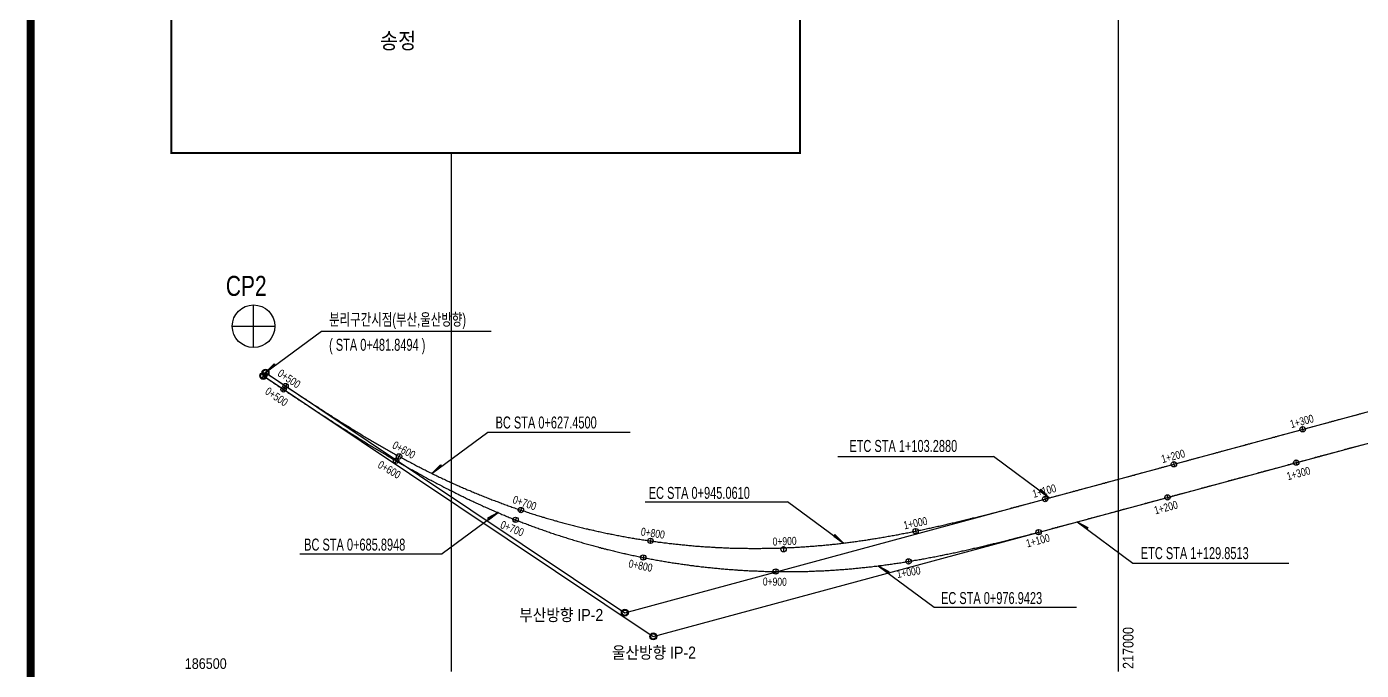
# Model space of a CAD drawing. Header units: inches. Extents: x 0 to 2523, y 0 to 1782.
# Drawn here: x 72 to 1072, y 705 to 1188 of the extents above; entities that cross this region are included whole.
import ezdxf
from ezdxf.enums import TextEntityAlignment as Align

# ---------------------------------------------------------------- set-up
doc = ezdxf.new("R2010")
doc.units = ezdxf.units.IN
doc.header["$LTSCALE"] = 12
doc.header["$MEASUREMENT"] = 0
for name, color, linetype in [('CA-ALGN-CNTL', 2, 'Continuous'), ('CA-ALGN-STSM', 2, 'Continuous'), ('CA-ALGN-TEXT', 3, 'Continuous'), ('CA-LEAL', 1, 'Continuous'), ('CA-LEAT', 3, 'Continuous'), ('CV-GRID-LINE', 1, 'Continuous'), ('CV-GRID-TEXT', 4, 'Continuous'), ('CV-SURV-SYMB', 3, 'Continuous'), ('CV-SURV-TEXT', 3, 'Continuous'), ('CX-BORD', 3, 'Continuous'), ('CX-BORD-LIN1', 4, 'Continuous'), ('CX-BORD-LIN2', 3, 'Continuous'), ('CX-BORD-TEX2', 7, 'Continuous'), ('CX-BORD-TEX3', 6, 'Continuous'), ('CZ-LIN1', 7, 'Continuous'), ('CZ-TEX3', 2, 'Continuous')]:
    doc.layers.add(name, color=color, linetype=linetype)
doc.styles.add('GHG1', font='Dotum.ttf')
doc.styles.add('GHS', font='Dotum.ttf')
doc.styles.add('RP2', font='Dotum.ttf')
doc.styles.add('TB_TEXT', font='Dotum.ttf')
doc.styles.add('TB_WBTXT', font='Dotum.ttf')
doc.styles.add('TB_WMTXT', font='Dotum.ttf')

# ---------------------------------------------------------------- blocks, each defined once
blk = doc.blocks.new('CXBLKA1-KHCA-부산~울산109_K2H')
at = {"layer": 'CX-BORD-LIN1', "const_width": 2}
blk.add_lwpolyline([(821, 20), (25, 20), (25, 574), (821, 574)], close=True, dxfattribs=at)
at = {"layer": 'CX-BORD-LIN1', "style": 'TB_TEXT'}
for tag, height, p in [('TR_RNUM4', 3, (310.11, 46.64)), ('TR_RDAT4', 3.5, (342.5, 47)), ('TR_DGN4', 3.5, (484.12, 47)), ('TR_CHK4', 3.5, (524.12, 47)), ('TR_APP4', 3.5, (564.12, 47)), ('TR_RNUM3', 3, (310.11, 40.64)), ('TR_RDAT3', 3.5, (342.5, 41)), ('TR_DGN3', 3.5, (484.12, 41)), ('TR_CHK3', 3.5, (524.12, 41)), ('TR_APP3', 3.5, (564.12, 41)), ('TR_RDAT2', 3.5, (342.5, 35)), ('TR_DGN2', 3.5, (484.12, 35)), ('TR_CHK2', 3.5, (524.12, 35)), ('TR_APP2', 3.5, (564.12, 35)), ('TR_RNUM2', 3, (310.11, 34.64)), ('TR_RNUM1', 3, (310.11, 28.64)), ('TR_RDAT1', 3.5, (342.5, 29)), ('TR_DGN1', 3.5, (484.12, 29)), ('TR_CHK1', 3.5, (524.12, 29)), ('TR_APP1', 3.5, (564.12, 29))]:
    blk.add_attdef(tag, text='', height=height, dxfattribs=at).set_placement(p, align=Align.MIDDLE_CENTER)
for tag, p in [('TR_RCON4', (367.3, 47)), ('TR_RCON3', (367.3, 41)), ('TR_RCON2', (367.3, 35)), ('TR_RCON1', (367.3, 29))]:
    blk.add_attdef(tag, text='', height=3.5, dxfattribs=at).set_placement(p, align=Align.MIDDLE_LEFT)
at = {"layer": 'CX-BORD-LIN2', "style": 'TB_TEXT'}
blk.add_attdef('TD_VERSION', text='', height=3, rotation=90, dxfattribs=at).set_placement((825.5, 68.01), align=Align.MIDDLE_CENTER)
at = {"layer": 'CX-BORD-TEX2', "style": 'TB_WMTXT'}
for tag, height, p in [('TB_CNAME', 5, (40.34, 551.83)), ('TB_CSCOP', 4, (41.63, 543.83))]:
    blk.add_attdef(tag, text='', height=height, dxfattribs=at).set_placement(p, align=Align.BOTTOM_LEFT)
at = {"layer": 'CX-BORD-TEX2', "style": 'TB_WBTXT'}
for tag, height, p in [('TB_MTITIL', 10, (423, 553.33)), ('TB_STITL', 7, (423, 538.33))]:
    blk.add_attdef(tag, text='', height=height, dxfattribs=at).set_placement(p, align=Align.MIDDLE_CENTER)
at = {"layer": 'CX-BORD-TEX3', "style": 'TB_TEXT'}
for tag, height, p in [('TD_DCOMP', 4.5, (242.5, 45)), ('TD_CSECT', 4.5, (636, 45)), ('TD_DNAME_TOP', 4.5, (780, 45)), ('TD_DNAME_MAIN', 4.5, (780, 39.01)), ('TD_CCOMP', 4.5, (242.5, 35)), ('TD_HSCAL', 4.5, (651.7, 35.24)), ('TD_VSCAL', 4.5, (680.78, 35.24)), ('TD_DNAME_BOT', 3, (780, 33.65)), ('TD_CNAME', 4.5, (90, 25.75)), ('TD_FIELD', 4.5, (207.5, 25.53)), ('TD_CSTEP', 4.5, (278.24, 25.53)), ('TD_DWGCODE', 4.5, (666, 25.39)), ('TD_DWGNO', 4.5, (780, 25.39))]:
    blk.add_attdef(tag, text='', height=height, dxfattribs=at).set_placement(p, align=Align.MIDDLE_CENTER)
at = {"layer": 'CX-BORD-TEX3', "style": 'TB_TEXT', "width": 0.9}
blk.add_attdef('TD_CDIST', text='', height=4, dxfattribs=at).set_placement((681, 45), align=Align.MIDDLE_CENTER)

msp = doc.modelspace()

# ---------------------------------------------------------------- hatches: boundary and pattern name
at = {"layer": 'CA-LEAL'}
for points in [[(258.2, 933.8), (257.4, 935), (251, 928.5)], [(383, 858.2), (382.2, 859.3), (375.8, 852.9)], [(838.6, 834.6), (832.3, 841), (831.4, 839.9)], [(425.4, 823.5), (417.4, 819.3), (418.2, 818.1)], [(866.6, 811.3), (867.5, 812.4), (859.5, 816.6)], [(684.2, 800.6), (677.9, 807.1), (677, 805.9)], [(717.5, 778.2), (718.3, 779.4), (710.3, 783.5)]]:
    msp.add_hatch(color=1, dxfattribs=at).paths.add_polyline_path(points)

# ---------------------------------------------------------------- linework, layer by layer
at = {"layer": 'CA-ALGN-CNTL', "linetype": 'Continuous'}
for p, q in [((520.4, 748.4), (1861.9, 1111.6)), ((541.7, 730.6), (1856.6, 1086.5)), ((249.4, 926), (541.7, 730.6)), ((251, 928.5), (520.4, 748.4))]:
    msp.add_line(p, q, dxfattribs=at)
at = {"layer": 'CA-ALGN-CNTL'}
for points in [[(249.4, 926), (249.4, 926), (249.5, 925.9), (250.3, 925.4), (251.2, 924.8), (252, 924.3), (252.8, 923.7), (253.7, 923.1), (254.5, 922.6), (255.3, 922), (256.2, 921.5), (257, 920.9), (257.8, 920.4), (258.6, 919.8), (259.5, 919.3), (260.3, 918.7), (261.1, 918.1), (262, 917.6), (262.8, 917), (263.6, 916.5), (264.5, 915.9), (265.3, 915.4), (266.1, 914.8), (267, 914.3), (267.8, 913.7), (268.6, 913.2), (269.5, 912.6), (270.3, 912), (271.1, 911.5), (272, 910.9), (272.8, 910.4), (273.6, 909.8), (274.5, 909.3), (275.3, 908.7), (276.1, 908.2), (277, 907.6), (277.8, 907.1), (278.6, 906.5), (279.5, 906), (280.3, 905.4), (281.1, 904.9), (282, 904.3), (282.8, 903.8), (283.6, 903.2), (284.5, 902.7), (285.3, 902.1), (286.2, 901.6), (287, 901), (287.8, 900.5), (288.7, 899.9), (289.5, 899.4), (290.3, 898.8), (291.2, 898.3), (292, 897.7), (292.8, 897.2), (293.7, 896.7), (294.5, 896.1), (295.4, 895.6), (296.2, 895), (297, 894.5), (297.9, 893.9), (298.7, 893.4), (299.6, 892.8), (300.4, 892.3), (301.2, 891.8), (302.1, 891.2), (302.9, 890.7), (303.8, 890.1), (304.6, 889.6), (305.4, 889.1), (306.3, 888.5), (306.3, 888.5), (307.1, 888), (308, 887.4), (308.8, 886.9), (309.2, 886.7), (309.7, 886.4), (310, 886.2), (310.5, 885.8), (311.4, 885.3), (312.2, 884.8), (313, 884.2), (313.9, 883.7), (314.7, 883.2), (315.6, 882.6), (316.4, 882.1), (317.3, 881.6), (318.1, 881), (319, 880.5), (319.8, 880), (320.7, 879.4), (321.5, 878.9), (322.4, 878.4), (323.2, 877.9), (324.1, 877.3), (324.9, 876.8), (325.8, 876.3), (326.6, 875.8), (327.5, 875.2), (328.3, 874.7), (329.2, 874.2), (330, 873.7), (330.9, 873.2), (331.7, 872.6), (332.6, 872.1), (333.4, 871.6), (334.3, 871.1), (335.2, 870.6), (336, 870), (336.9, 869.5), (337.7, 869), (338.6, 868.5), (339.4, 868), (340.3, 867.5), (341.2, 867), (342, 866.5), (342.9, 865.9), (343.7, 865.4), (344.6, 864.9), (345.5, 864.4), (346.3, 863.9), (347.2, 863.4), (348.1, 862.9), (348.9, 862.4), (349.8, 861.9), (350.6, 861.4), (351.5, 860.9), (352.4, 860.4), (353.2, 859.9), (354.1, 859.4), (355, 858.9), (355.9, 858.4), (356.7, 857.9), (357.6, 857.4), (357.6, 857.4), (358.5, 856.9), (359.3, 856.4), (360.2, 855.9), (361.1, 855.5), (361.9, 855), (362.8, 854.5), (363.7, 854), (364.6, 853.5), (365.4, 853), (366.3, 852.5), (367.2, 852.1), (368.1, 851.6), (368.9, 851.1), (369.8, 850.6), (370.7, 850.1), (371.6, 849.7), (372.5, 849.2), (373.3, 848.7), (374.2, 848.2), (375.1, 847.8), (376, 847.3), (376.9, 846.8), (377.3, 846.6), (377.7, 846.3), (378.6, 845.9), (379.5, 845.4), (380.4, 844.9), (381.3, 844.5), (382.2, 844), (383.1, 843.6), (383.9, 843.1), (384.8, 842.6), (385.7, 842.2), (386.6, 841.7), (387.5, 841.3), (388.4, 840.8), (389.3, 840.4), (390.2, 839.9), (391.1, 839.5), (392, 839), (392.4, 838.8), (392.9, 838.6), (393.8, 838.1), (394.7, 837.7), (395.5, 837.3), (395.5, 837.2), (396.2, 836.9), (396.4, 836.8), (397.3, 836.3), (398.2, 835.9), (399.1, 835.5), (400, 835), (400.9, 834.6), (401.8, 834.2), (402.7, 833.7), (403.6, 833.3), (404.5, 832.9), (405.5, 832.4), (406.4, 832), (407.3, 831.6), (408.2, 831.2), (409.1, 830.7), (410, 830.3), (410.9, 829.9), (411.8, 829.5), (412.7, 829.1), (413.6, 828.7), (414.5, 828.2), (415.4, 827.8), (416.4, 827.4), (417.3, 827), (418.2, 826.6), (419.1, 826.2), (420, 825.8), (420.9, 825.4), (421.8, 825), (422.8, 824.6), (423.7, 824.2), (424.6, 823.8), (425.4, 823.5), (425.5, 823.4), (426.4, 823), (427.4, 822.6), (428.3, 822.2), (429.2, 821.9), (430.1, 821.5), (431, 821.1), (432, 820.7), (432.9, 820.3), (433.8, 819.9), (434.7, 819.6), (435.7, 819.2), (436.6, 818.8), (437.5, 818.4), (438.5, 818.1), (439.4, 817.7), (440.3, 817.3), (441.2, 817), (442.2, 816.6), (443.1, 816.3), (444, 815.9), (445, 815.5), (445.9, 815.2), (446.8, 814.8), (447.8, 814.5), (448.7, 814.1), (449.7, 813.8), (450.6, 813.4), (451.5, 813.1), (452.5, 812.7), (453.4, 812.4), (454.3, 812), (455.3, 811.7), (456.2, 811.4), (457.2, 811), (458.1, 810.7), (459.1, 810.4), (460, 810), (460.9, 809.7), (461.9, 809.4), (462.8, 809.1), (463.8, 808.7), (464.7, 808.4), (465.7, 808.1), (466.6, 807.8), (467.6, 807.4), (468.5, 807.1), (469.5, 806.8), (470.4, 806.5), (471.4, 806.2), (472.3, 805.9), (473.3, 805.6), (474.2, 805.3), (475.2, 805), (476.1, 804.7), (477.1, 804.4), (478, 804.1), (479, 803.8), (480, 803.5), (480.9, 803.2), (481.9, 802.9), (482.8, 802.6), (483.8, 802.3), (484.7, 802), (485.7, 801.8), (486.7, 801.5), (487.6, 801.2), (488.6, 800.9), (489.5, 800.6), (490.5, 800.4), (491.5, 800.1), (492.4, 799.8), (493.4, 799.5), (494.3, 799.3), (495.3, 799), (496.3, 798.7), (497.2, 798.5), (498.2, 798.2), (499.2, 798), (500.1, 797.7), (501.1, 797.4), (502.1, 797.2), (503, 796.9), (504, 796.7), (505, 796.4), (505.9, 796.2), (506.9, 795.9), (507.9, 795.7), (508.9, 795.5), (509.8, 795.2), (510.8, 795), (511.8, 794.7), (512.7, 794.5), (513.7, 794.3), (514.7, 794), (515.7, 793.8), (516.6, 793.6), (517.6, 793.4), (518.6, 793.1), (519.6, 792.9), (520.5, 792.7), (521, 792.6), (521.5, 792.5), (522.5, 792.3), (523.5, 792), (524.4, 791.8), (525.4, 791.6), (526.4, 791.4), (527.4, 791.2), (528.3, 791), (529.3, 790.8), (530.3, 790.6), (531.3, 790.4), (532.3, 790.2), (533.2, 790), (534.2, 789.8), (535.2, 789.6), (535.4, 789.6), (536.2, 789.4), (537.2, 789.2), (538.2, 789), (539.1, 788.8), (540.1, 788.6), (541.1, 788.5), (542.1, 788.3), (543.1, 788.1), (544.1, 787.9), (545, 787.7), (546, 787.6), (547, 787.4), (548, 787.2), (549, 787.1), (550, 786.9), (550.9, 786.7), (551.9, 786.6), (552.9, 786.4), (553.9, 786.2), (554.9, 786.1), (555.9, 785.9), (556.9, 785.8), (557.9, 785.6), (558.8, 785.5), (559.8, 785.3), (560.8, 785.2), (561.8, 785), (562.8, 784.9), (563.8, 784.7), (564.8, 784.6), (565.8, 784.5), (566.8, 784.3), (567.8, 784.2), (568.7, 784.1), (569.7, 783.9), (570.7, 783.8), (571.7, 783.7), (572, 783.6), (572.7, 783.5), (573.7, 783.4), (574.7, 783.3), (575.7, 783.2), (576.7, 783.1), (577.7, 782.9), (578.7, 782.8), (579.7, 782.7), (580.7, 782.6), (581.7, 782.5), (582.6, 782.4), (583.6, 782.3), (584.6, 782.2), (585.6, 782.1), (586.6, 782), (587.6, 781.9), (588.6, 781.8), (589.6, 781.7), (590.6, 781.6), (591.6, 781.5), (592.6, 781.4), (593.6, 781.3), (594.6, 781.2), (595.6, 781.1), (596.6, 781.1), (597.6, 781), (598.6, 780.9), (599.6, 780.8), (600.6, 780.7), (601.6, 780.7), (602.6, 780.6), (603.6, 780.5), (604.6, 780.5), (605.2, 780.4), (605.5, 780.4), (605.6, 780.4), (606, 780.4), (606.4, 780.3), (606.6, 780.3), (607.6, 780.3), (608.6, 780.2), (609.6, 780.1), (610.6, 780.1), (611.5, 780), (612.5, 780), (613.5, 779.9), (614.5, 779.9), (615.5, 779.8), (616.5, 779.8), (617.5, 779.7), (618.5, 779.7), (619.5, 779.7), (620.5, 779.6), (621.5, 779.6), (622.5, 779.5), (623.5, 779.5), (624.5, 779.5), (625.5, 779.4), (626.5, 779.4), (627.5, 779.4), (628.5, 779.4), (629.5, 779.3), (630.5, 779.3), (631.5, 779.3), (632.5, 779.3), (633.5, 779.3), (634.5, 779.3), (635.5, 779.2), (636.5, 779.2), (637.5, 779.2), (638.5, 779.2), (639.5, 779.2), (640.5, 779.2), (641.5, 779.2), (642.5, 779.2), (643.5, 779.2), (644.5, 779.2), (645.5, 779.2), (646.5, 779.2), (647.5, 779.2), (648.1, 779.3), (648.5, 779.3), (649.5, 779.3), (650.5, 779.3), (651.5, 779.3), (652.5, 779.3), (653.5, 779.3), (654.5, 779.4), (655.5, 779.4), (656.5, 779.4), (657.5, 779.4), (658.5, 779.5), (659.5, 779.5), (660.5, 779.5), (661.5, 779.6), (662.5, 779.6), (663.5, 779.7), (664.5, 779.7), (665.5, 779.7), (666.5, 779.8), (667.5, 779.8), (668.5, 779.9), (669.5, 779.9), (670.5, 780), (670.7, 780), (671.5, 780), (672.4, 780.1), (672.5, 780.1), (673, 780.1), (673.5, 780.1), (674.5, 780.2), (675.5, 780.3), (676.5, 780.3), (677.5, 780.4), (678.5, 780.5), (679.5, 780.5), (680.5, 780.6), (681.5, 780.7), (682.5, 780.7), (683.5, 780.8), (684.5, 780.9), (685.5, 781), (686.5, 781.1), (687.5, 781.1), (688.5, 781.2), (689.5, 781.3), (690.5, 781.4), (690.6, 781.4), (691.5, 781.5), (692.5, 781.6), (693.5, 781.7), (694.5, 781.8), (695.4, 781.9), (696.4, 782), (697.4, 782.1), (698.4, 782.2), (699.4, 782.3), (700.4, 782.4), (701.4, 782.5), (702.4, 782.6), (703.4, 782.7), (704.4, 782.8), (705.4, 782.9), (706.4, 783.1), (707.4, 783.2), (708.1, 783.3), (708.4, 783.3), (708.7, 783.3), (709.4, 783.4), (710.3, 783.5), (710.4, 783.5), (711.3, 783.7), (712.3, 783.8), (713.3, 783.9), (714.3, 784.1), (715.3, 784.2), (716.3, 784.3), (717.3, 784.5), (718.3, 784.6), (719.3, 784.7), (720.3, 784.9), (721.3, 785), (722.2, 785.2), (723.2, 785.3), (724.2, 785.5), (725.2, 785.6), (726.2, 785.8), (727.2, 785.9), (728.2, 786.1), (729.2, 786.2), (730.1, 786.4), (731.1, 786.5), (732.1, 786.7), (733.1, 786.9), (734.1, 787), (735.1, 787.2), (736.1, 787.4), (736.2, 787.4), (737.1, 787.5), (737.7, 787.7), (738, 787.7), (739, 787.9), (740, 788), (741, 788.2), (742, 788.4), (743, 788.6), (743.9, 788.8), (744.9, 788.9), (745.9, 789.1), (746.9, 789.3), (747.9, 789.5), (748.9, 789.7), (749.8, 789.9), (750.8, 790), (751.8, 790.2), (752.8, 790.4), (753.8, 790.6), (754.8, 790.8), (755.7, 791), (756.7, 791.2), (757.7, 791.4), (758.4, 791.5), (758.7, 791.6), (759.7, 791.8), (760.6, 792), (761.6, 792.2), (762.6, 792.4), (763.6, 792.6), (764.5, 792.8), (765.5, 793), (766.5, 793.2), (766.7, 793.3), (767.5, 793.4), (768.5, 793.6), (769.4, 793.9), (770.4, 794.1), (771.4, 794.3), (772.4, 794.5), (773.3, 794.7), (774.3, 794.9), (775.3, 795.1), (776.3, 795.4), (777.3, 795.6), (778.2, 795.8), (779.2, 796), (780.2, 796.2), (781.2, 796.5), (782.1, 796.7), (783.1, 796.9), (784.1, 797.1), (785, 797.4), (786, 797.6), (787, 797.8), (788, 798.1), (788.9, 798.3), (789.9, 798.5), (790.9, 798.7), (791.9, 799), (792.8, 799.2), (793.8, 799.4), (794.8, 799.7), (795.7, 799.9), (796.7, 800.2), (797.7, 800.4), (798.7, 800.6), (799.6, 800.9), (800.6, 801.1), (801.6, 801.4), (802.5, 801.6), (803.5, 801.8), (804.5, 802.1), (805.5, 802.3), (806.4, 802.6), (807.4, 802.8), (808.4, 803.1), (808.9, 803.2), (809.3, 803.3), (810.3, 803.5), (811.3, 803.8), (812.2, 804), (812.9, 804.2), (813.2, 804.3), (813.7, 804.4), (814.2, 804.5), (815.1, 804.8), (816.1, 805), (817.1, 805.3), (818.1, 805.5), (819, 805.8), (820, 806), (821, 806.3), (821.9, 806.5), (822.9, 806.8), (823.9, 807), (824.1, 807.1), (824.5, 807.2), (824.8, 807.3), (825.5, 807.5), (825.8, 807.6), (826.8, 807.8), (827.7, 808.1), (828.7, 808.3), (829.7, 808.6), (830.6, 808.8), (831.6, 809.1), (832.6, 809.3), (833.5, 809.6), (834.5, 809.9), (835.5, 810.1), (836.4, 810.4), (837.4, 810.6), (838.4, 810.9), (839.3, 811.1), (840.3, 811.4), (841.3, 811.7), (842.2, 811.9), (843.2, 812.2), (844.2, 812.4), (845.1, 812.7), (846.1, 813), (847.1, 813.2), (848, 813.5), (849, 813.7), (849.9, 814), (850.9, 814.3), (851.9, 814.5), (852.8, 814.8), (853.8, 815.1), (854.8, 815.3), (855.7, 815.6), (856.7, 815.8), (857.7, 816.1), (858.6, 816.4), (859.5, 816.6), (859.6, 816.6), (860.6, 816.9), (861.5, 817.1), (862.5, 817.4), (863.5, 817.7), (864.4, 817.9), (865.4, 818.2), (866.4, 818.4), (867.3, 818.7), (868.3, 819), (869.3, 819.2), (870.2, 819.5), (871.2, 819.8), (872.1, 820), (873.1, 820.3), (874.1, 820.5), (875, 820.8), (876, 821.1), (877, 821.3), (877.9, 821.6), (878.9, 821.8), (879.9, 822.1), (880.8, 822.4), (881.8, 822.6), (882.8, 822.9), (883.6, 823.1), (883.7, 823.2), (884.7, 823.4), (885, 823.5), (885.7, 823.7), (886.6, 823.9), (887.6, 824.2), (888.6, 824.5), (888.6, 824.5), (889.5, 824.7), (890.5, 825), (891.5, 825.2), (892.4, 825.5), (893.4, 825.8), (894.3, 826), (895.3, 826.3), (896.3, 826.5), (897.2, 826.8), (898.2, 827.1), (899.2, 827.3), (900.1, 827.6), (901.1, 827.9), (902.1, 828.1), (903, 828.4), (904, 828.6), (905, 828.9), (905.9, 829.2), (906.9, 829.4), (907.9, 829.7), (908.8, 829.9), (909.8, 830.2), (910.8, 830.5), (911.7, 830.7), (912.7, 831), (913.7, 831.3), (914.6, 831.5), (915.6, 831.8), (916.5, 832), (917.5, 832.3), (918.5, 832.6), (919.4, 832.8), (920.4, 833.1), (921.4, 833.3), (922.3, 833.6), (923.3, 833.9), (924.3, 834.1), (925.2, 834.4), (926.2, 834.6), (927.2, 834.9), (928.1, 835.2), (929.1, 835.4), (930.1, 835.7), (931, 836), (932, 836.2), (933, 836.5), (933.9, 836.7), (934.9, 837), (935.9, 837.3), (936.8, 837.5), (937.8, 837.8), (938.8, 838), (939.7, 838.3), (940.7, 838.6), (941.6, 838.8), (942.6, 839.1), (943.6, 839.4), (944.5, 839.6), (945.5, 839.9), (946.5, 840.1), (947.4, 840.4), (948.4, 840.7), (949.4, 840.9), (950.3, 841.2), (951.3, 841.4), (952.3, 841.7), (953.2, 842), (954.2, 842.2), (955.2, 842.5), (956.1, 842.7), (957.1, 843), (958.1, 843.3), (959, 843.5), (960, 843.8), (961, 844.1), (961.9, 844.3), (962.9, 844.6), (963.8, 844.8), (964.8, 845.1), (965.8, 845.4), (966.7, 845.6), (967.7, 845.9), (968.7, 846.1), (969.6, 846.4), (970.6, 846.7), (971.6, 846.9), (972.5, 847.2), (973.5, 847.5), (974.5, 847.7), (975.4, 848), (976.4, 848.2), (977.4, 848.5), (978.3, 848.8), (979.3, 849), (980.3, 849.3), (981.2, 849.5), (982.2, 849.8), (983.2, 850.1), (984.1, 850.3), (985.1, 850.6), (986, 850.8), (987, 851.1), (988, 851.4), (988.9, 851.6), (989.9, 851.9), (990.9, 852.2), (991.8, 852.4), (992.8, 852.7), (993.8, 852.9), (994.7, 853.2), (995.7, 853.5), (996.7, 853.7), (997.6, 854), (998.6, 854.2), (999.6, 854.5), (1000.5, 854.8), (1001.5, 855), (1002.5, 855.3), (1003.4, 855.6), (1004.4, 855.8), (1005.4, 856.1), (1006.3, 856.3), (1007.3, 856.6), (1008.2, 856.9), (1009.2, 857.1), (1010.2, 857.4), (1011.1, 857.6), (1012.1, 857.9), (1013.1, 858.2), (1014, 858.4), (1015, 858.7), (1016, 858.9), (1016.9, 859.2), (1017.9, 859.5), (1018.9, 859.7), (1019.8, 860), (1020.8, 860.3), (1021.8, 860.5), (1022.7, 860.8), (1023.7, 861), (1024.7, 861.3), (1025.6, 861.6), (1026.6, 861.8), (1027.6, 862.1), (1028.5, 862.3), (1029.5, 862.6), (1030.5, 862.9), (1031.4, 863.1), (1032.4, 863.4), (1033.3, 863.7), (1034.3, 863.9), (1035.3, 864.2), (1036.2, 864.4), (1037.2, 864.7), (1038.2, 865), (1039.1, 865.2), (1040.1, 865.5), (1041.1, 865.7), (1042, 866), (1043, 866.3), (1044, 866.5), (1044.9, 866.8), (1045.9, 867), (1046.9, 867.3), (1047.8, 867.6), (1048.8, 867.8), (1049.8, 868.1), (1050.7, 868.4), (1051.7, 868.6), (1052.7, 868.9), (1053.6, 869.1), (1054.6, 869.4), (1055.5, 869.7), (1056.5, 869.9), (1057.5, 870.2), (1058.4, 870.4), (1059.4, 870.7), (1060.4, 871), (1061.3, 871.2), (1062.3, 871.5), (1063.3, 871.8), (1064.2, 872), (1065.2, 872.3), (1066.2, 872.5), (1067.1, 872.8), (1068.1, 873.1), (1069.1, 873.3), (1070, 873.6), (1071, 873.8), (1072, 874.1), (1072.9, 874.4)], [(251, 928.5), (251, 928.5), (251.2, 928.4), (252, 927.9), (252.8, 927.3), (253.7, 926.8), (254.5, 926.2), (255.3, 925.6), (256.2, 925.1), (257, 924.5), (257.8, 924), (258.7, 923.4), (259.5, 922.9), (260.3, 922.3), (261.1, 921.8), (262, 921.2), (262.8, 920.6), (263.6, 920.1), (264.5, 919.5), (265.3, 919), (266.1, 918.4), (267, 917.9), (267.8, 917.3), (268.6, 916.8), (269.5, 916.2), (270.3, 915.7), (271.1, 915.1), (272, 914.6), (272.8, 914), (273.6, 913.4), (274.5, 912.9), (275.3, 912.3), (276.1, 911.8), (277, 911.2), (277.8, 910.7), (278.6, 910.1), (279.5, 909.6), (280.3, 909), (281.2, 908.5), (282, 907.9), (282.8, 907.4), (283.7, 906.8), (284.5, 906.3), (285.3, 905.8), (286.2, 905.2), (287, 904.7), (287.8, 904.1), (288.7, 903.6), (289.5, 903), (290.4, 902.5), (291.2, 901.9), (292, 901.4), (292.9, 900.8), (293.7, 900.3), (294.6, 899.8), (295.4, 899.2), (296.2, 898.7), (297.1, 898.1), (297.9, 897.6), (298.8, 897.1), (299.6, 896.5), (300.5, 896), (301.3, 895.4), (302.1, 894.9), (303, 894.4), (303.8, 893.8), (304.7, 893.3), (305.5, 892.8), (306.4, 892.2), (307.2, 891.7), (308.1, 891.2), (308.9, 890.6), (309.8, 890.1), (310.6, 889.6), (311.5, 889.1), (312.3, 888.5), (313.2, 888), (314, 887.5), (314.9, 886.9), (315.7, 886.4), (316.6, 885.9), (317.4, 885.4), (318.3, 884.9), (319.1, 884.3), (320, 883.8), (320.8, 883.3), (321.7, 882.8), (322.5, 882.3), (323.4, 881.7), (324.2, 881.2), (325.1, 880.7), (326, 880.2), (326.8, 879.7), (327.7, 879.2), (328.5, 878.7), (329.4, 878.1), (330.3, 877.6), (331.1, 877.1), (332, 876.6), (332.8, 876.1), (333.7, 875.6), (334.6, 875.1), (335.4, 874.6), (336.3, 874.1), (337.2, 873.6), (338, 873.1), (338.9, 872.6), (339.8, 872.1), (340.6, 871.6), (341.5, 871.1), (342.4, 870.6), (343.2, 870.1), (344.1, 869.6), (345, 869.1), (345.9, 868.6), (346.7, 868.2), (347.6, 867.7), (348.5, 867.2), (349.3, 866.7), (350.2, 866.2), (351.1, 865.7), (352, 865.3), (352.9, 864.8), (353.7, 864.3), (354.6, 863.8), (355.5, 863.3), (356.4, 862.9), (357.3, 862.4), (358.1, 861.9), (359, 861.5), (359.9, 861), (360.8, 860.5), (361.7, 860.1), (362.6, 859.6), (363.4, 859.1), (364.3, 858.7), (365.2, 858.2), (366.1, 857.8), (367, 857.3), (367.9, 856.8), (368.8, 856.4), (369.7, 855.9), (370.6, 855.5), (371.5, 855), (372.3, 854.6), (373.2, 854.1), (374.1, 853.7), (375, 853.3), (375.4, 853.1), (375.9, 852.8), (376.8, 852.4), (377.7, 851.9), (378.6, 851.5), (379.5, 851.1), (380.4, 850.6), (381.3, 850.2), (382.2, 849.8), (383.1, 849.3), (384, 848.9), (385, 848.5), (385.9, 848.1), (386.8, 847.6), (387.7, 847.2), (388.6, 846.8), (388.6, 846.8), (389.5, 846.4), (390.1, 846.1), (390.4, 846), (391.3, 845.6), (391.6, 845.4), (392.2, 845.2), (392.9, 844.9), (393.1, 844.7), (394, 844.3), (395, 843.9), (395.9, 843.5), (396.8, 843.1), (397.7, 842.7), (398.6, 842.3), (399.5, 841.9), (400.5, 841.5), (401.4, 841.1), (402.3, 840.7), (403.2, 840.3), (404.1, 840), (405.1, 839.6), (406, 839.2), (406.9, 838.8), (407.8, 838.4), (408.8, 838), (409.7, 837.6), (410.6, 837.3), (411.5, 836.9), (412.5, 836.5), (413.4, 836.1), (414.3, 835.8), (415.2, 835.4), (416.2, 835), (417.1, 834.7), (418, 834.3), (419, 833.9), (419.9, 833.6), (420.8, 833.2), (421.8, 832.9), (422.7, 832.5), (423.6, 832.2), (424.6, 831.8), (425.5, 831.5), (426.4, 831.1), (427.4, 830.8), (428.3, 830.4), (429.3, 830.1), (430.2, 829.7), (431.1, 829.4), (432.1, 829), (433, 828.7), (434, 828.4), (434.9, 828), (435.8, 827.7), (436.8, 827.4), (437.7, 827), (438.7, 826.7), (439.6, 826.4), (440.6, 826.1), (441.5, 825.7), (442.5, 825.4), (443.4, 825.1), (444.4, 824.8), (445.3, 824.5), (446.3, 824.2), (447.2, 823.8), (448.2, 823.5), (449.1, 823.2), (450.1, 822.9), (451, 822.6), (452, 822.3), (452.9, 822), (453.9, 821.7), (454.8, 821.4), (455.8, 821.1), (456.7, 820.8), (457.7, 820.5), (458.7, 820.2), (459.6, 820), (460.6, 819.7), (461.5, 819.4), (462.5, 819.1), (463.4, 818.8), (464.4, 818.5), (465.4, 818.3), (466.3, 818), (467.3, 817.7), (468.3, 817.4), (469.2, 817.2), (470.2, 816.9), (471.1, 816.6), (472.1, 816.4), (473.1, 816.1), (474, 815.8), (475, 815.6), (476, 815.3), (476.9, 815.1), (477.9, 814.8), (478.9, 814.5), (479.8, 814.3), (480.8, 814), (481.8, 813.8), (482.7, 813.5), (483.7, 813.3), (484.7, 813.1), (485.6, 812.8), (486.6, 812.6), (487.6, 812.3), (488.6, 812.1), (489.5, 811.9), (490.5, 811.6), (491.5, 811.4), (492.5, 811.2), (493.4, 810.9), (494.4, 810.7), (495.4, 810.5), (496.4, 810.3), (496.8, 810.2), (497.3, 810.1), (498.3, 809.8), (499.3, 809.6), (500.3, 809.4), (500.6, 809.3), (500.8, 809.3), (501.2, 809.2), (502.2, 809), (503.2, 808.8), (504.2, 808.6), (505.1, 808.4), (506.1, 808.1), (507.1, 807.9), (508.1, 807.7), (509.1, 807.5), (510, 807.3), (511, 807.2), (512, 807), (513, 806.8), (514, 806.6), (514.9, 806.4), (515.9, 806.2), (516.9, 806), (517.9, 805.8), (518.9, 805.6), (519.9, 805.5), (520.8, 805.3), (521.8, 805.1), (522.8, 804.9), (523.8, 804.8), (524.8, 804.6), (525.8, 804.4), (526.8, 804.3), (527.7, 804.1), (528.7, 803.9), (529.7, 803.8), (530.7, 803.6), (531.7, 803.5), (532.7, 803.3), (533.7, 803.1), (534.7, 803), (535.6, 802.8), (536.6, 802.7), (537.6, 802.5), (538.6, 802.4), (539.6, 802.3), (540.6, 802.1), (541.6, 802), (542.6, 801.8), (543.6, 801.7), (544.6, 801.6), (545.5, 801.4), (546.5, 801.3), (547.5, 801.2), (548.5, 801), (549.5, 800.9), (550.5, 800.8), (551.5, 800.7), (552.5, 800.6), (553.5, 800.4), (554.5, 800.3), (555.5, 800.2), (556.5, 800.1), (557.5, 800), (558.5, 799.9), (559.4, 799.8), (560.4, 799.7), (561.4, 799.6), (562.4, 799.5), (563.4, 799.4), (564.4, 799.3), (565.4, 799.2), (566.4, 799.1), (567.4, 799), (568.4, 798.9), (569.4, 798.8), (570.4, 798.7), (571.4, 798.6), (572.4, 798.5), (573.4, 798.4), (574.4, 798.4), (575.4, 798.3), (575.9, 798.2), (576.4, 798.2), (577.4, 798.1), (578.4, 798.1), (579.4, 798), (580.4, 797.9), (581.4, 797.9), (582.4, 797.8), (583.4, 797.7), (584.4, 797.7), (585.4, 797.6), (586.4, 797.5), (587.3, 797.5), (587.4, 797.5), (587.9, 797.5), (588.3, 797.4), (588.4, 797.4), (589.3, 797.4), (590.3, 797.3), (591.3, 797.3), (592.3, 797.2), (593.3, 797.2), (594.3, 797.1), (595.3, 797.1), (596.3, 797.1), (597.3, 797), (598.3, 797), (599.3, 796.9), (600.3, 796.9), (601.3, 796.9), (602.3, 796.9), (603.3, 796.8), (604.2, 796.8), (604.3, 796.8), (605.3, 796.8), (606.3, 796.8), (607.3, 796.7), (608.3, 796.7), (609.3, 796.7), (610.3, 796.7), (611.3, 796.7), (612.3, 796.7), (613.3, 796.6), (614.3, 796.6), (615.3, 796.6), (616.3, 796.6), (617.3, 796.6), (618.3, 796.6), (619.3, 796.6), (620.3, 796.6), (621.3, 796.6), (622.3, 796.6), (623.3, 796.7), (624.3, 796.7), (625.3, 796.7), (626.3, 796.7), (627.3, 796.7), (628.3, 796.7), (629.3, 796.7), (630.3, 796.8), (631.3, 796.8), (632.3, 796.8), (633.3, 796.8), (634.3, 796.9), (635.3, 796.9), (636.3, 796.9), (637.3, 797), (638.3, 797), (639.3, 797), (640.3, 797.1), (641.3, 797.1), (642.3, 797.2), (643.3, 797.2), (644.3, 797.3), (645.3, 797.3), (646.3, 797.3), (646.8, 797.4), (647.3, 797.4), (648.3, 797.5), (649.3, 797.5), (650.3, 797.6), (651.3, 797.6), (652.3, 797.7), (653.3, 797.8), (654.3, 797.8), (655.3, 797.9), (656.3, 798), (657.3, 798), (658.3, 798.1), (659.3, 798.2), (660.3, 798.2), (660.5, 798.3), (661.2, 798.3), (661.3, 798.3), (661.7, 798.4), (662.1, 798.4), (662.3, 798.4), (663.3, 798.5), (664.3, 798.6), (665.3, 798.7), (666.3, 798.7), (667.3, 798.8), (668.3, 798.9), (669.3, 799), (670.3, 799.1), (671.3, 799.2), (672.2, 799.3), (673.2, 799.4), (674.2, 799.5), (674.5, 799.5), (674.9, 799.6), (675.2, 799.6), (675.4, 799.6), (675.5, 799.6), (676.2, 799.7), (677.2, 799.8), (678.2, 799.9), (679.2, 800), (680.2, 800.1), (681.2, 800.3), (682.2, 800.4), (683.2, 800.5), (684.2, 800.6), (684.2, 800.6), (685.2, 800.7), (686.2, 800.9), (687.2, 801), (688.1, 801.1), (689.1, 801.2), (690.1, 801.4), (691.1, 801.5), (692.1, 801.6), (693.1, 801.8), (694.1, 801.9), (695.1, 802), (696.1, 802.2), (697.1, 802.3), (698, 802.5), (699, 802.6), (700, 802.8), (701, 802.9), (702, 803.1), (702.2, 803.1), (703, 803.2), (704, 803.4), (704.7, 803.5), (705, 803.5), (706, 803.7), (706.9, 803.8), (707.9, 804), (708.9, 804.1), (709.9, 804.3), (710.9, 804.5), (711.9, 804.6), (712.9, 804.8), (713.9, 805), (714.8, 805.1), (715.8, 805.3), (716.8, 805.5), (717.8, 805.7), (718.8, 805.8), (719.8, 806), (720.7, 806.2), (721.7, 806.4), (722.7, 806.5), (723.7, 806.7), (724.7, 806.9), (725.7, 807.1), (726.6, 807.3), (727.6, 807.5), (728.6, 807.7), (729.6, 807.9), (730.6, 808), (731.6, 808.2), (732.5, 808.4), (733.5, 808.6), (734.5, 808.8), (735.5, 809), (736.5, 809.2), (737.4, 809.4), (738.4, 809.6), (739.4, 809.8), (740.4, 810), (741.4, 810.2), (742.3, 810.4), (743.3, 810.6), (744.3, 810.9), (745.3, 811.1), (746.2, 811.3), (747.2, 811.5), (748.2, 811.7), (749.2, 811.9), (750.2, 812.1), (751, 812.3), (751.1, 812.3), (751.9, 812.5), (752.1, 812.6), (753.1, 812.8), (754.1, 813), (755, 813.2), (756, 813.4), (757, 813.6), (758, 813.9), (758.9, 814.1), (759.9, 814.3), (760.9, 814.5), (761.9, 814.8), (762.8, 815), (763.8, 815.2), (764.8, 815.5), (765.7, 815.7), (766.7, 815.9), (767.7, 816.1), (768.7, 816.4), (769.6, 816.6), (770.6, 816.8), (771.6, 817.1), (772.6, 817.3), (773.5, 817.5), (774.5, 817.8), (775.5, 818), (776.4, 818.3), (777.4, 818.5), (778.4, 818.7), (779.4, 819), (780.3, 819.2), (781.3, 819.5), (782.3, 819.7), (783.2, 819.9), (784.2, 820.2), (785.2, 820.4), (786.1, 820.7), (787.1, 820.9), (788.1, 821.2), (789.1, 821.4), (790, 821.7), (791, 821.9), (792, 822.2), (792.9, 822.4), (793.9, 822.7), (794.9, 822.9), (795.8, 823.2), (796.8, 823.4), (797.8, 823.7), (798.7, 823.9), (799.7, 824.2), (800.7, 824.4), (801.6, 824.7), (802.6, 824.9), (803.6, 825.2), (804.5, 825.4), (805.5, 825.7), (806.5, 825.9), (807.4, 826.2), (808.4, 826.4), (809.4, 826.7), (809.8, 826.8), (810.3, 827), (811.3, 827.2), (812.3, 827.5), (813.2, 827.7), (814.2, 828), (815.2, 828.2), (816.1, 828.5), (817.1, 828.8), (818.1, 829), (819, 829.3), (820, 829.5), (821, 829.8), (821.9, 830.1), (822.9, 830.3), (823.9, 830.6), (824.8, 830.8), (825.8, 831.1), (826.8, 831.4), (827.7, 831.6), (828.7, 831.9), (829.7, 832.1), (830.6, 832.4), (831.6, 832.7), (832.6, 832.9), (833.5, 833.2), (834.5, 833.4), (835.5, 833.7), (836.4, 834), (837.4, 834.2), (838.3, 834.5), (838.6, 834.6), (839.3, 834.7), (840.3, 835), (841.2, 835.3), (842.2, 835.5), (843.2, 835.8), (844.1, 836.1), (845.1, 836.3), (845.6, 836.4), (846.1, 836.6), (847, 836.8), (848, 837.1), (849, 837.4), (849.9, 837.6), (850.9, 837.9), (851.5, 838), (851.9, 838.1), (852.8, 838.4), (853.8, 838.7), (854.8, 838.9), (855.7, 839.2), (856.7, 839.5), (857.7, 839.7), (858.6, 840), (859.6, 840.2), (860.6, 840.5), (861.5, 840.8), (862.5, 841), (863.4, 841.3), (864.4, 841.5), (865.4, 841.8), (866.3, 842.1), (867.3, 842.3), (868.3, 842.6), (869.2, 842.8), (870.2, 843.1), (871.2, 843.4), (872.1, 843.6), (873.1, 843.9), (874.1, 844.2), (875, 844.4), (876, 844.7), (877, 844.9), (877.9, 845.2), (878.9, 845.5), (879.9, 845.7), (880.8, 846), (881.8, 846.2), (882.8, 846.5), (883.7, 846.8), (884.7, 847), (885.6, 847.3), (886.6, 847.6), (887.6, 847.8), (888.5, 848.1), (889.5, 848.3), (890.5, 848.6), (891.4, 848.9), (892.4, 849.1), (893.4, 849.4), (894.3, 849.6), (895.3, 849.9), (896.3, 850.2), (897.2, 850.4), (898.2, 850.7), (899.2, 850.9), (900.1, 851.2), (901.1, 851.5), (902.1, 851.7), (903, 852), (904, 852.3), (905, 852.5), (905.9, 852.8), (906.9, 853), (907.8, 853.3), (908.8, 853.6), (909.8, 853.8), (910.7, 854.1), (911.7, 854.3), (912.7, 854.6), (913.6, 854.9), (914.6, 855.1), (915.6, 855.4), (916.5, 855.7), (917.5, 855.9), (918.5, 856.2), (919.4, 856.4), (920.4, 856.7), (921.4, 857), (922.3, 857.2), (923.3, 857.5), (924.3, 857.7), (925.2, 858), (926.2, 858.3), (927.2, 858.5), (928.1, 858.8), (929.1, 859), (930, 859.3), (931, 859.6), (932, 859.8), (932.9, 860.1), (933.9, 860.4), (934.9, 860.6), (935.8, 860.9), (936.8, 861.1), (937.8, 861.4), (938.7, 861.7), (939.7, 861.9), (940.7, 862.2), (941.6, 862.4), (942.6, 862.7), (943.6, 863), (944.5, 863.2), (945.5, 863.5), (946.5, 863.8), (947.4, 864), (948.4, 864.3), (949.4, 864.5), (950.3, 864.8), (951.3, 865.1), (952.2, 865.3), (953.2, 865.6), (954.2, 865.8), (955.1, 866.1), (956.1, 866.4), (957.1, 866.6), (958, 866.9), (959, 867.1), (960, 867.4), (960.9, 867.7), (961.9, 867.9), (962.9, 868.2), (963.8, 868.5), (964.8, 868.7), (965.8, 869), (966.7, 869.2), (967.7, 869.5), (968.7, 869.8), (969.6, 870), (970.6, 870.3), (971.6, 870.5), (972.5, 870.8), (973.5, 871.1), (974.5, 871.3), (975.4, 871.6), (976.4, 871.9), (977.3, 872.1), (978.3, 872.4), (979.3, 872.6), (980.2, 872.9), (981.2, 873.2), (982.2, 873.4), (983.1, 873.7), (984.1, 873.9), (985.1, 874.2), (986, 874.5), (987, 874.7), (988, 875), (988.9, 875.2), (989.9, 875.5), (990.9, 875.8), (991.8, 876), (992.8, 876.3), (993.8, 876.6), (994.7, 876.8), (995.7, 877.1), (996.7, 877.3), (997.6, 877.6), (998.6, 877.9), (999.5, 878.1), (1000.5, 878.4), (1001.5, 878.6), (1002.4, 878.9), (1003.4, 879.2), (1004.4, 879.4), (1005.3, 879.7), (1006.3, 880), (1007.3, 880.2), (1008.2, 880.5), (1009.2, 880.7), (1010.2, 881), (1011.1, 881.3), (1012.1, 881.5), (1013.1, 881.8), (1014, 882), (1015, 882.3), (1016, 882.6), (1016.9, 882.8), (1017.9, 883.1), (1018.9, 883.3), (1019.8, 883.6), (1020.8, 883.9), (1021.7, 884.1), (1022.7, 884.4), (1023.7, 884.7), (1024.6, 884.9), (1025.6, 885.2), (1026.6, 885.4), (1027.5, 885.7), (1028.5, 886), (1029.5, 886.2), (1030.4, 886.5), (1031.4, 886.7), (1032.4, 887), (1033.3, 887.3), (1034.3, 887.5), (1035.3, 887.8), (1036.2, 888.1), (1037.2, 888.3), (1038.2, 888.6), (1039.1, 888.8), (1040.1, 889.1), (1041.1, 889.4), (1042, 889.6), (1043, 889.9), (1043.9, 890.1), (1044.9, 890.4), (1045.9, 890.7), (1046.8, 890.9), (1047.8, 891.2), (1048.8, 891.5), (1049.7, 891.7), (1050.7, 892), (1051.7, 892.2), (1052.6, 892.5), (1053.6, 892.8), (1054.6, 893), (1055.5, 893.3), (1056.5, 893.5), (1057.5, 893.8), (1058.4, 894.1), (1059.4, 894.3), (1060.4, 894.6), (1061.3, 894.8), (1062.3, 895.1), (1063.3, 895.4), (1064.2, 895.6), (1065.2, 895.9), (1066.2, 896.2), (1067.1, 896.4), (1068.1, 896.7), (1069, 896.9), (1070, 897.2), (1071, 897.5), (1071.9, 897.7), (1072.9, 898)]]:
    msp.add_lwpolyline(points, dxfattribs=at)
at = {"layer": 'CA-ALGN-STSM', "linetype": 'Continuous'}
for p, q in [((250.5, 927.7), (248.2, 924.4)), ((252.2, 930.1), (249.9, 926.9)), ((265.6, 917.6), (263.4, 914.3)), ((267.2, 920.1), (265, 916.8)), ((1028, 887.9), (1029, 884)), ((349.9, 864.1), (347.9, 860.7)), ((352.1, 867.5), (350.1, 864)), ((931.5, 861.8), (932.5, 857.9)), ((1023.2, 863), (1024.2, 859.1)), ((834.9, 835.6), (836, 831.8)), ((926.6, 836.8), (927.7, 833)), ((443.1, 827.3), (441.8, 823.5)), ((439.2, 819.9), (437.7, 816.2)), ((738, 811.6), (738.8, 807.7)), ((830.1, 810.8), (831.1, 806.9)), ((539.9, 804.2), (539.3, 800.3)), ((534.6, 791.7), (533.8, 787.8)), ((639.3, 798), (639.4, 794)), ((633.6, 781.3), (633.5, 777.3)), ((732.8, 788.8), (733.4, 784.9))]:
    msp.add_line(p, q, dxfattribs=at)
for centre, radius in [((251, 928.5), 2.6), ((251, 928.5), 2.6), ((251, 928.5), 2), ((251, 928.5), 2), ((249.4, 926), 2.6), ((249.4, 926), 2.6), ((249.4, 926), 2), ((249.4, 926), 2), ((264.5, 915.9), 2), ((266.1, 918.4), 2), ((1028.5, 886), 2), ((348.9, 862.4), 2), ((351.1, 865.7), 2), ((932, 859.8), 2), ((1023.7, 861), 2), ((835.5, 833.7), 2), ((927.2, 834.9), 2), ((442.5, 825.4), 2), ((438.5, 818.1), 2), ((738.4, 809.6), 2), ((830.6, 808.8), 2), ((539.6, 802.3), 2), ((534.2, 789.8), 2), ((639.4, 796), 2), ((633.5, 779.3), 2), ((733.1, 786.9), 2), ((520.4, 748.4), 2.6), ((520.4, 748.4), 2), ((541.7, 730.6), 2.6), ((541.7, 730.6), 2)]:
    msp.add_circle(centre, radius, dxfattribs=at)
at = {"layer": 'CA-LEAL', "color": 1}
for p, q in [((251, 928.5), (292.9, 959.5)), ((375.8, 852.9), (417.7, 883.8)), ((838.6, 834.6), (796.7, 865.5)), ((684.2, 800.6), (642.4, 831.6)), ((425.4, 823.5), (383.5, 792.5)), ((859.5, 816.6), (901.3, 785.6)), ((710.3, 783.5), (752.2, 752.6))]:
    msp.add_line(p, q, dxfattribs=at)
for points in [[(292.9, 959.5), (420.2, 959.5)], [(417.7, 883.8), (524.4, 883.8)], [(680, 865.5), (796.7, 865.5)], [(535.6, 831.6), (642.4, 831.6)], [(276.8, 792.5), (383.5, 792.5)], [(901.3, 785.6), (1018.1, 785.6)], [(752.2, 752.6), (858.9, 752.6)]]:
    msp.add_lwpolyline(points, dxfattribs=at)
for points in [[(258.2, 933.8), (251, 928.5), (257.4, 935)], [(383, 858.2), (375.8, 852.9), (382.2, 859.3)], [(831.4, 839.9), (838.6, 834.6), (832.3, 841)], [(418.2, 818.1), (425.4, 823.5), (417.4, 819.3)], [(866.6, 811.3), (859.5, 816.6), (867.5, 812.4)], [(677, 805.9), (684.2, 800.6), (677.9, 807.1)], [(717.5, 778.2), (710.3, 783.5), (718.3, 779.4)]]:
    msp.add_lwpolyline(points, close=True, dxfattribs=at)
at = {"layer": 'CV-GRID-LINE', "linetype": 'Continuous'}
for p, q in [((890.4, 704.2), (890.4, 1262.9)), ((390.4, 704.2), (390.4, 1093.2))]:
    msp.add_line(p, q, dxfattribs=at)
at = {"layer": 'CV-SURV-SYMB', "linetype": 'Continuous'}
for p, q in [((242.1, 947.3), (242.1, 979.3)), ((226.1, 963.3), (258.1, 963.3))]:
    msp.add_line(p, q, dxfattribs=at)
msp.add_circle((242.1, 963.3), 16, dxfattribs=at)
at = {"layer": 'CZ-LIN1', "const_width": 1.5}
msp.add_lwpolyline([(180.5, 1622.5), (651.6, 1622.5), (651.6, 1093.2), (180.5, 1093.2)], close=True, dxfattribs=at)

# ---------------------------------------------------------------- block references
at = {"layer": 'CX-BORD', "xscale": 3, "yscale": 3, "zscale": 3}
msp.add_blockref('CXBLKA1-KHCA-부산~울산109_K2H', (0, 0), dxfattribs=at)

# ---------------------------------------------------------------- texts
at = {"layer": 'CA-ALGN-TEXT', "style": 'RP2'}
for s, rotation, width, p in [('0+500 ', 326.3527, 0.826772, (259.5, 926.5)), ('0+500 ', 326.3189, 0.826772, (250.1, 913)), ('1+300', 15.1472, 0.815534, (1020, 886.8)), ('0+600', 331.2287, 0.815534, (345.5, 872.2)), ('1+200', 15.1472, 0.815534, (923.5, 860.6)), ('0+600', 329.7983, 0.815534, (334.6, 857.6)), ('1+300', 15.1472, 0.815534, (1017.5, 847.7)), ('1+100', 15.1436, 0.815534, (826.9, 834.5)), ('0+700', 341.3766, 0.815534, (435.8, 830.8)), ('1+200', 15.1472, 0.815534, (918.1, 822.1)), ('0+700', 338.3324, 0.815534, (426.5, 812.1)), ('0+800', 351.794, 0.815534, (532.1, 806.4)), ('1+000', 11.6352, 0.815534, (730, 810.9)), ('0+900', 2.2114, 0.815534, (631.3, 798.7)), ('1+100', 14.8436, 0.815534, (822.1, 797.3)), ('0+800', 348.7498, 0.815534, (522.8, 782.5)), ('1+000', 9.4035, 0.815534, (724.7, 774.4)), ('0+900', 359.1672, 0.815534, (623.8, 768.8))]:
    msp.add_text(s, height=6, rotation=rotation, dxfattribs=dict(at, width=width)).set_placement(p)
at = {"layer": 'CA-LEAT', "style": 'GHS', "width": 0.7}
for s, p in [('분리구간시점(부산,울산방향)', (298.7, 963.9)), ('( STA 0+481.8494 )', (298.7, 944.9)), ('BC STA 0+627.4500', (423.5, 886.6)), ('ETC STA 1+103.2880', (688.7, 869)), ('EC STA 0+945.0610', (538.3, 833.8)), ('BC STA 0+685.8948', (280, 795)), ('ETC STA 1+129.8513', (907.2, 788.6)), ('EC STA 0+976.9423', (757.4, 754.9))]:
    msp.add_text(s, height=9, rotation=360, dxfattribs=at).set_placement(p)
at = {"layer": 'CV-GRID-TEXT', "linetype": 'Continuous', "style": 'GHS', "width": 0.9}
msp.add_text('217000', height=8, rotation=90, dxfattribs=at).set_placement((901.7, 706.2))
msp.add_text('186500', height=8, dxfattribs=at).set_placement((190.5, 706.2))
at = {"layer": 'CV-SURV-TEXT', "color": 2, "style": 'GHS', "width": 0.8}
msp.add_text('CP2', height=15, dxfattribs=at).set_placement((221.3, 986.1))
at = {"layer": 'CZ-TEX3', "style": 'GHG1', "width": 0.9}
for s, height, p in [('송정', 12, (336.9, 1171.5)), ('부산방향 IP-2', 9, (441.2, 742.2)), ('울산방향 IP-2', 9, (510.7, 714))]:
    msp.add_text(s, height=height, dxfattribs=at).set_placement(p)

doc.saveas('drawing.dxf')
